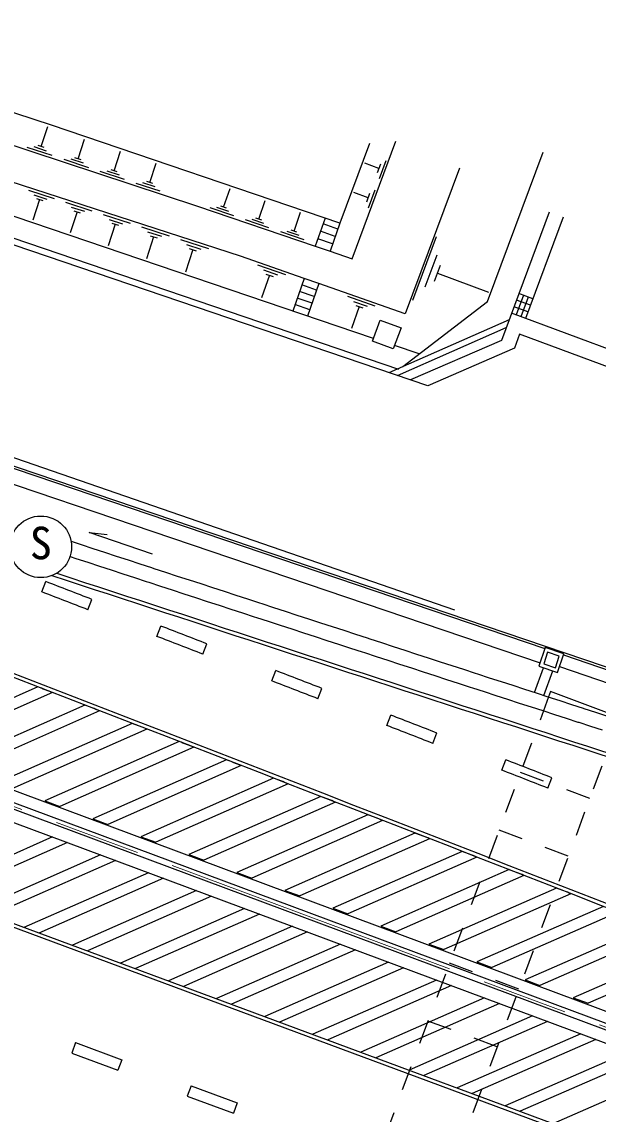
# Model space of a CAD drawing. Units: millimetres, scale not verified. Extents: x 40000 to 680000, y 20000 to 380000.
# Drawn here: x 480682 to 504056, y 267172 to 311459 of the extents above; entities that cross this region are included whole.
import ezdxf
from ezdxf.enums import TextEntityAlignment as Align

# ---------------------------------------------------------------- set-up
doc = ezdxf.new("R2010")
doc.units = ezdxf.units.MM
doc.header["$LTSCALE"] = 1000
doc.linetypes.add('CHAIN', pattern=[18.5, 12, -1.5, 3.5, -1.5])
for name, color, linetype, lineweight in [('M-BGD', 7, 'Continuous', 25), ('M-BMK', 2, 'CHAIN', 13), ('M-STR-STR1', 1, 'Continuous', 25), ('M-STR-STRC', 7, 'Continuous', 25), ('M-STR-STRD', 171, 'Continuous', 25)]:
    doc.layers.add(name, color=color, linetype=linetype, lineweight=lineweight)
doc.styles.add('ＭＳ ゴシック', font='')
doc.styles.get('ＭＳ ゴシック').set_extended_font_data('MS Gothic')

msp = doc.modelspace()

# ---------------------------------------------------------------- linework, layer by layer
at = {"layer": 'M-BGD'}
for p, q in [((481880, 307271), (469053, 311459)), ((466067, 311151), (487812, 303983)), ((489550, 301957), (471016, 307942)), ((494941, 298622), (468794, 307502)), ((481467, 306404), (481733, 307213)), ((493579, 303300), (481880, 307271)), ((482963, 305908), (483226, 306708)), ((494780, 306532), (493579, 303300)), ((494075, 301856), (495844, 306615)), ((498237, 287600), (444882, 306064)), ((481906, 306035), (480894, 306369)), ((481686, 306220), (481180, 306386)), ((481593, 306362), (481340, 306446)), ((484424, 305424), (484684, 306214)), ((499574, 300115), (501828, 306179)), ((483397, 305544), (482397, 305873)), ((483180, 305726), (482680, 305891)), ((483088, 305867), (482838, 305950)), ((485872, 304944), (486129, 305723)), ((495164, 305513), (494588, 305727)), ((495230, 305693), (495097, 305333)), ((495441, 305819), (495174, 305099)), ((495979, 297370), (472542, 305330)), ((484852, 305064), (483865, 305389)), ((484638, 305244), (484144, 305407)), ((484547, 305383), (484300, 305465)), ((498431, 305531), (496234, 299618)), ((497149, 296708), (472579, 305053)), ((486295, 304588), (485321, 304909)), ((486084, 304766), (485596, 304926)), ((485994, 304903), (485750, 304984)), ((488866, 303943), (489125, 304706)), ((480947, 304630), (481992, 304293)), ((481402, 304253), (481132, 303417)), ((481175, 304441), (481697, 304273)), ((481272, 304295), (481533, 304210)), ((494722, 304324), (494146, 304538)), ((494789, 304504), (494655, 304144)), ((495000, 304630), (494732, 303911)), ((482456, 304143), (483523, 303798)), ((482688, 303950), (483222, 303778)), ((487812, 303983), (492582, 302363)), ((489278, 303591), (488325, 303914)), ((489072, 303767), (488595, 303929)), ((488986, 303903), (488747, 303984)), ((490294, 303459), (490553, 304222)), ((482921, 303757), (482645, 302904)), ((482787, 303800), (483054, 303714)), ((483987, 303648), (485077, 303296)), ((484225, 303451), (484770, 303275)), ((490706, 303106), (489752, 303430)), ((490500, 303282), (490023, 303444)), ((490413, 303418), (490175, 303499)), ((491721, 302974), (491981, 303737)), ((492978, 303504), (492582, 302363)), ((502071, 303746), (500138, 298545)), ((502635, 303537), (501110, 299435)), ((484462, 303254), (484180, 302382)), ((484326, 303298), (484598, 303210)), ((485541, 303147), (486655, 302787)), ((485784, 302945), (486341, 302765)), ((492134, 302621), (491180, 302945)), ((491928, 302797), (491450, 302959)), ((491841, 302933), (491602, 303014)), ((493394, 302754), (492795, 302966)), ((493501, 303056), (492902, 303268)), ((493579, 303300), (493183, 302159)), ((486026, 302744), (485739, 301853)), ((485887, 302789), (486166, 302699)), ((487119, 302637), (488257, 302270)), ((493287, 302453), (492689, 302665)), ((496545, 300169), (497506, 302754)), ((487615, 302226), (487321, 301315)), ((487367, 302431), (487936, 302248)), ((487472, 302272), (487757, 302180)), ((492582, 302363), (493183, 302159)), ((493183, 302159), (494075, 301856)), ((492127, 301055), (489550, 301957)), ((490234, 301612), (491378, 301212)), ((497044, 300719), (497524, 302012)), ((497423, 300946), (497663, 301593)), ((490726, 301183), (490405, 300268)), ((490480, 301398), (491052, 301197)), ((490583, 301233), (490869, 301133)), ((497543, 301269), (499611, 300501)), ((492127, 301055), (491668, 299733)), ((492635, 300581), (492035, 300790)), ((492727, 300846), (492127, 301055)), ((492727, 300846), (492269, 299529)), ((496234, 299618), (492727, 300846)), ((492543, 300317), (491943, 300526)), ((493892, 300332), (495002, 299943)), ((501031, 300371), (500735, 299574)), ((501406, 300232), (500843, 300441)), ((501219, 300301), (500922, 299505)), ((492360, 299789), (491760, 299997)), ((492451, 300053), (491852, 300262)), ((494369, 299915), (494059, 299027)), ((494131, 300124), (494686, 299929)), ((494231, 299964), (494508, 299867)), ((496139, 297492), (499574, 300115)), ((501209, 299700), (500646, 299910)), ((501308, 299966), (500744, 300175)), ((495574, 297244), (500454, 299393)), ((506445, 297452), (500547, 299644)), ((494903, 298518), (495217, 299362)), ((495217, 299362), (496062, 299049)), ((496062, 299049), (495748, 298204)), ((495924, 297124), (500332, 299066)), ((495748, 298204), (494903, 298518)), ((500138, 298545), (496442, 296949)), ((500870, 298790), (500660, 298225)), ((505642, 297016), (500870, 298790)), ((496794, 297993), (495795, 298332)), ((500660, 298225), (497149, 296708)), ((473288, 295850), (516165, 281315)), ((473256, 295756), (501897, 286046)), ((473059, 295178), (501701, 285468)), ((483419, 290756), (484146, 290680)), ((485987, 289878), (483419, 290756)), ((482638, 289782), (482879, 289704)), ((482879, 289704), (483355, 289549)), ((483355, 289549), (483830, 289393)), ((483830, 289393), (484304, 289238)), ((484304, 289238), (484780, 289082)), ((481497, 288343), (481659, 288763)), ((484780, 289082), (485255, 288926)), ((485255, 288926), (485730, 288772)), ((485730, 288772), (485828, 288739)), ((485828, 288739), (486303, 288584)), ((486303, 288584), (486779, 288429)), ((486779, 288429), (487254, 288273)), ((483363, 287623), (483525, 288043)), ((487254, 288273), (487729, 288118)), ((487729, 288118), (488205, 287963)), ((488205, 287963), (488679, 287808)), ((488679, 287808), (489156, 287653)), ((489156, 287653), (489630, 287497)), ((489630, 287497), (490106, 287342)), ((490106, 287342), (490203, 287310)), ((490203, 287310), (490679, 287156)), ((490679, 287156), (491154, 287000)), ((491154, 287000), (491630, 286845)), ((486162, 286542), (486324, 286961)), ((491630, 286845), (492105, 286691)), ((492105, 286691), (492580, 286535)), ((492580, 286535), (493056, 286380)), ((488027, 285820), (488189, 286240)), ((493056, 286380), (493531, 286226)), ((493531, 286226), (494007, 286071)), ((501913, 286093), (501656, 285336)), ((502671, 285837), (501913, 286093)), ((494007, 286071), (494482, 285916)), ((494482, 285916), (494580, 285884)), ((494580, 285884), (495055, 285729)), ((495055, 285729), (495531, 285574)), ((502007, 285903), (501847, 285430)), ((502481, 285743), (502007, 285903)), ((502320, 285269), (502481, 285743)), ((502414, 285079), (502671, 285837)), ((502655, 285789), (516133, 281220)), ((495531, 285574), (496006, 285420)), ((496006, 285420), (496482, 285265)), ((496482, 285265), (496958, 285110)), ((501470, 284274), (501842, 285273)), ((501656, 285336), (502414, 285079)), ((501847, 285430), (502320, 285269)), ((502494, 285316), (515971, 280747)), ((490825, 284738), (490987, 285157)), ((496958, 285110), (497433, 284956)), ((497433, 284956), (497908, 284801)), ((497908, 284801), (498383, 284646)), ((501851, 284151), (502221, 285145)), ((481330, 284495), (475792, 282042)), ((492690, 284015), (492852, 284434)), ((498383, 284646), (498859, 284491)), ((498859, 284491), (498958, 284460)), ((498958, 284460), (499433, 284306)), ((481924, 284266), (476395, 281817)), ((499433, 284306), (499908, 284151)), ((499908, 284151), (500384, 283996)), ((500384, 283996), (500859, 283842)), ((502049, 284087), (501700, 283150)), ((502129, 284302), (502049, 284087)), ((504941, 283255), (502129, 284302)), ((483243, 283756), (477734, 281318)), ((483837, 283527), (478338, 281093)), ((500859, 283842), (501335, 283688)), ((501335, 283688), (501811, 283533)), ((501811, 283533), (502286, 283379)), ((485156, 283017), (479677, 280594)), ((495487, 282930), (495649, 283349)), ((502286, 283379), (502761, 283225)), ((502761, 283225), (503238, 283070)), ((503238, 283070), (503268, 283060)), ((503268, 283060), (503744, 282906)), ((485749, 282788), (480281, 280369)), ((497351, 282206), (497514, 282626)), ((503744, 282906), (504219, 282752)), ((487068, 282278), (481621, 279870)), ((501351, 282213), (501002, 281276)), ((487662, 282048), (482225, 279645)), ((488981, 281537), (483565, 279146)), ((489574, 281308), (484170, 278921)), ((500147, 281119), (500310, 281539)), ((504207, 281286), (503858, 280349)), ((490893, 280797), (485510, 278422)), ((501845, 280674), (500907, 281023)), ((502011, 280394), (502174, 280813)), ((491486, 280567), (486115, 278196)), ((500653, 280338), (500303, 279401)), ((492805, 280055), (487456, 277697)), ((503719, 279975), (502782, 280324)), ((481621, 279870), (482225, 279645)), ((493398, 279825), (488060, 277472)), ((483565, 279146), (484170, 278921)), ((494717, 279314), (489402, 276972)), ((495310, 279083), (490007, 276747)), ((503509, 279412), (503160, 278475)), ((496628, 278571), (491348, 276247)), ((500972, 278331), (500035, 278680)), ((481932, 278411), (476886, 276183)), ((482536, 278186), (477490, 275958)), ((485510, 278422), (486115, 278196)), ((497221, 278341), (491953, 276022)), ((499954, 278464), (499605, 277527)), ((472172, 277779), (551633, 248327)), ((472225, 277919), (551683, 248460)), ((483876, 277687), (478828, 275459)), ((487456, 277697), (488060, 277472)), ((498539, 277828), (493296, 275522)), ((502846, 277633), (501909, 277982)), ((484481, 277462), (479448, 275241)), ((499132, 277597), (493901, 275296)), ((502810, 277538), (502461, 276600)), ((485821, 276962), (480770, 274736)), ((489402, 276972), (490007, 276747)), ((500450, 277085), (495243, 274796)), ((501043, 276854), (495849, 274571)), ((486426, 276737), (481375, 274510)), ((499256, 276590), (498907, 275653)), ((487766, 276238), (482737, 274022)), ((488371, 276012), (483343, 273797)), ((491348, 276247), (491953, 276022)), ((502361, 276341), (497192, 274070)), ((502954, 276110), (497797, 273845)), ((489712, 275513), (484685, 273300)), ((493296, 275522), (493901, 275296)), ((504272, 275596), (499141, 273344)), ((502112, 275663), (501763, 274726)), ((490317, 275287), (485291, 273075)), ((504865, 275365), (499747, 273119)), ((491659, 274788), (486633, 272577)), ((495243, 274796), (495849, 274571)), ((498558, 274716), (498208, 273779)), ((506182, 274851), (501091, 272618)), ((506775, 274619), (501696, 272392)), ((492264, 274562), (487240, 272353)), ((493606, 274062), (488583, 271855)), ((494211, 273837), (489189, 271630)), ((497192, 274070), (497797, 273845)), ((501414, 273789), (501065, 272852)), ((508092, 274105), (503041, 271892)), ((508685, 273873), (503647, 271666)), ((495553, 273337), (490532, 271132)), ((498964, 272943), (498027, 273292)), ((499141, 273344), (499747, 273119)), ((496159, 273111), (491139, 270907)), ((497859, 272842), (497510, 271905)), ((497502, 272611), (492483, 270409)), ((498107, 272385), (493090, 270184)), ((500838, 272244), (499901, 272594)), ((501091, 272618), (501696, 272392)), ((499450, 271885), (494434, 269685)), ((500056, 271659), (495041, 269460)), ((500715, 271915), (500366, 270978)), ((503041, 271892), (503647, 271666)), ((501400, 271159), (496386, 268962)), ((497161, 270968), (496812, 270031)), ((502006, 270933), (496993, 268737)), ((498091, 270600), (497154, 270949)), ((503350, 270432), (498338, 268238)), ((503956, 270206), (498945, 268013)), ((499965, 269902), (499028, 270251)), ((482862, 270071), (482705, 269649)), ((482862, 270071), (484736, 269373)), ((500017, 270041), (499668, 269104)), ((505300, 269705), (500291, 267514)), ((482705, 269649), (484579, 268951)), ((484736, 269373), (484579, 268951)), ((505907, 269479), (500898, 267289)), ((496463, 269094), (496114, 268157)), ((507238, 268983), (502247, 266788)), ((487547, 268325), (487390, 267904)), ((487547, 268325), (489422, 267627)), ((499319, 268167), (498970, 267230)), ((487390, 267904), (489264, 267206)), ((489422, 267627), (489264, 267206)), ((495764, 267220), (495415, 266282))]:
    msp.add_line(p, q, dxfattribs=at)
for centre, radius, start, end in [((-2074174, -6337608), 7102188, 68.89192, 68.90805), ((2969860, 7890447), 7998236, 251.8767, 252.15194), ((2969860, 7890447), 7998086, 251.8778, 252.15101), ((-2074174, -6337608), 7101738, 68.89192, 68.90805), ((-2074174, -6337608), 7098238, 68.26437, 68.96203), ((-2074174, -6337608), 7098088, 68.26434, 68.96203), ((-2074174, -6337608), 7101738, 68.85158, 68.86771), ((-2074174, -6337608), 7102188, 68.85158, 68.86771), ((-2074174, -6337608), 7102188, 68.81124, 68.82738), ((-2074174, -6337608), 7098088, 68.893, 68.89814), ((-2074174, -6337608), 7101738, 68.81124, 68.82738), ((-2074174, -6337608), 7098088, 68.87645, 68.88158), ((-2074174, -6337608), 7098088, 68.85989, 68.86503), ((-2074174, -6337608), 7102188, 68.7709, 68.78704), ((-2074174, -6337608), 7101738, 68.7709, 68.78704), ((-2074174, -6337608), 7098088, 68.84334, 68.84848), ((-2074174, -6337608), 7098088, 68.82679, 68.83193), ((-2074174, -6337608), 7102188, 68.73056, 68.7467), ((-2074174, -6337608), 7098088, 68.81024, 68.81537), ((-2074174, -6337608), 7101738, 68.73056, 68.7467), ((-2074174, -6337608), 7098088, 68.79368, 68.79882), ((-2074174, -6337608), 7098088, 68.77713, 68.78227), ((-2074174, -6337608), 7098088, 68.76058, 68.76572), ((-2074174, -6337608), 7098088, 68.74403, 68.74916), ((-2074174, -6337608), 7098088, 68.72747, 68.73261), ((-2074174, -6337608), 7098088, 68.71092, 68.71606), ((-577022, -2538894), 2998095, 69.02161, 69.57011), ((-577022, -2538894), 2998245, 69.01692, 69.57011)]:
    msp.add_arc(centre, radius, start, end, dxfattribs=at)
at = {"layer": 'M-BMK'}
msp.add_line((452104, 290167), (552630, 252722), dxfattribs=at)
at = {"layer": 'M-STR-STR1'}
msp.add_lwpolyline([(482680, 290401), (483088, 290267), (483564, 290111), (484039, 289955), (484514, 289800), (484990, 289645), (485465, 289490), (485940, 289334), (486037, 289302), (486514, 289147), (486988, 288991), (487463, 288836), (487939, 288681), (488414, 288525), (488889, 288371), (489365, 288215), (489840, 288060), (490315, 287905), (490413, 287873), (490888, 287718), (491364, 287563), (491839, 287408), (492314, 287253), (492790, 287098), (493265, 286943), (493741, 286789), (494216, 286633), (494691, 286478), (494790, 286447), (495265, 286291), (495741, 286137), (496216, 285982), (496691, 285827), (497167, 285672), (497642, 285518), (498117, 285363), (498594, 285209), (499069, 285055), (499167, 285022), (499642, 284868), (500118, 284714), (500594, 284559), (501069, 284405), (501544, 284250), (502021, 284096), (502496, 283941), (502971, 283787), (503447, 283633), (503478, 283623), (503953, 283469), (504429, 283315)], dxfattribs=at)
at = {"layer": 'M-STR-STRC'}
msp.add_circle((481451, 290174), 1250, dxfattribs=at)
at = {"layer": 'M-STR-STRD'}
msp.add_line((452307, 290748), (553404, 253080), dxfattribs=at)
at = {"layer": 'M-STR-STRD', "color": 5}
for p, q in [((452147, 290308), (553242, 252645)), ((452060, 290074), (553154, 252411)), ((451886, 289605), (552980, 251942))]:
    msp.add_line(p, q, dxfattribs=at)

# ---------------------------------------------------------------- texts
at = {"layer": 'M-STR-STRC', "style": 'ＭＳ ゴシック'}
msp.add_text('S', height=1320, dxfattribs=at).set_placement((481451, 289274), align=Align.BOTTOM_CENTER)

doc.saveas('drawing.dxf')
